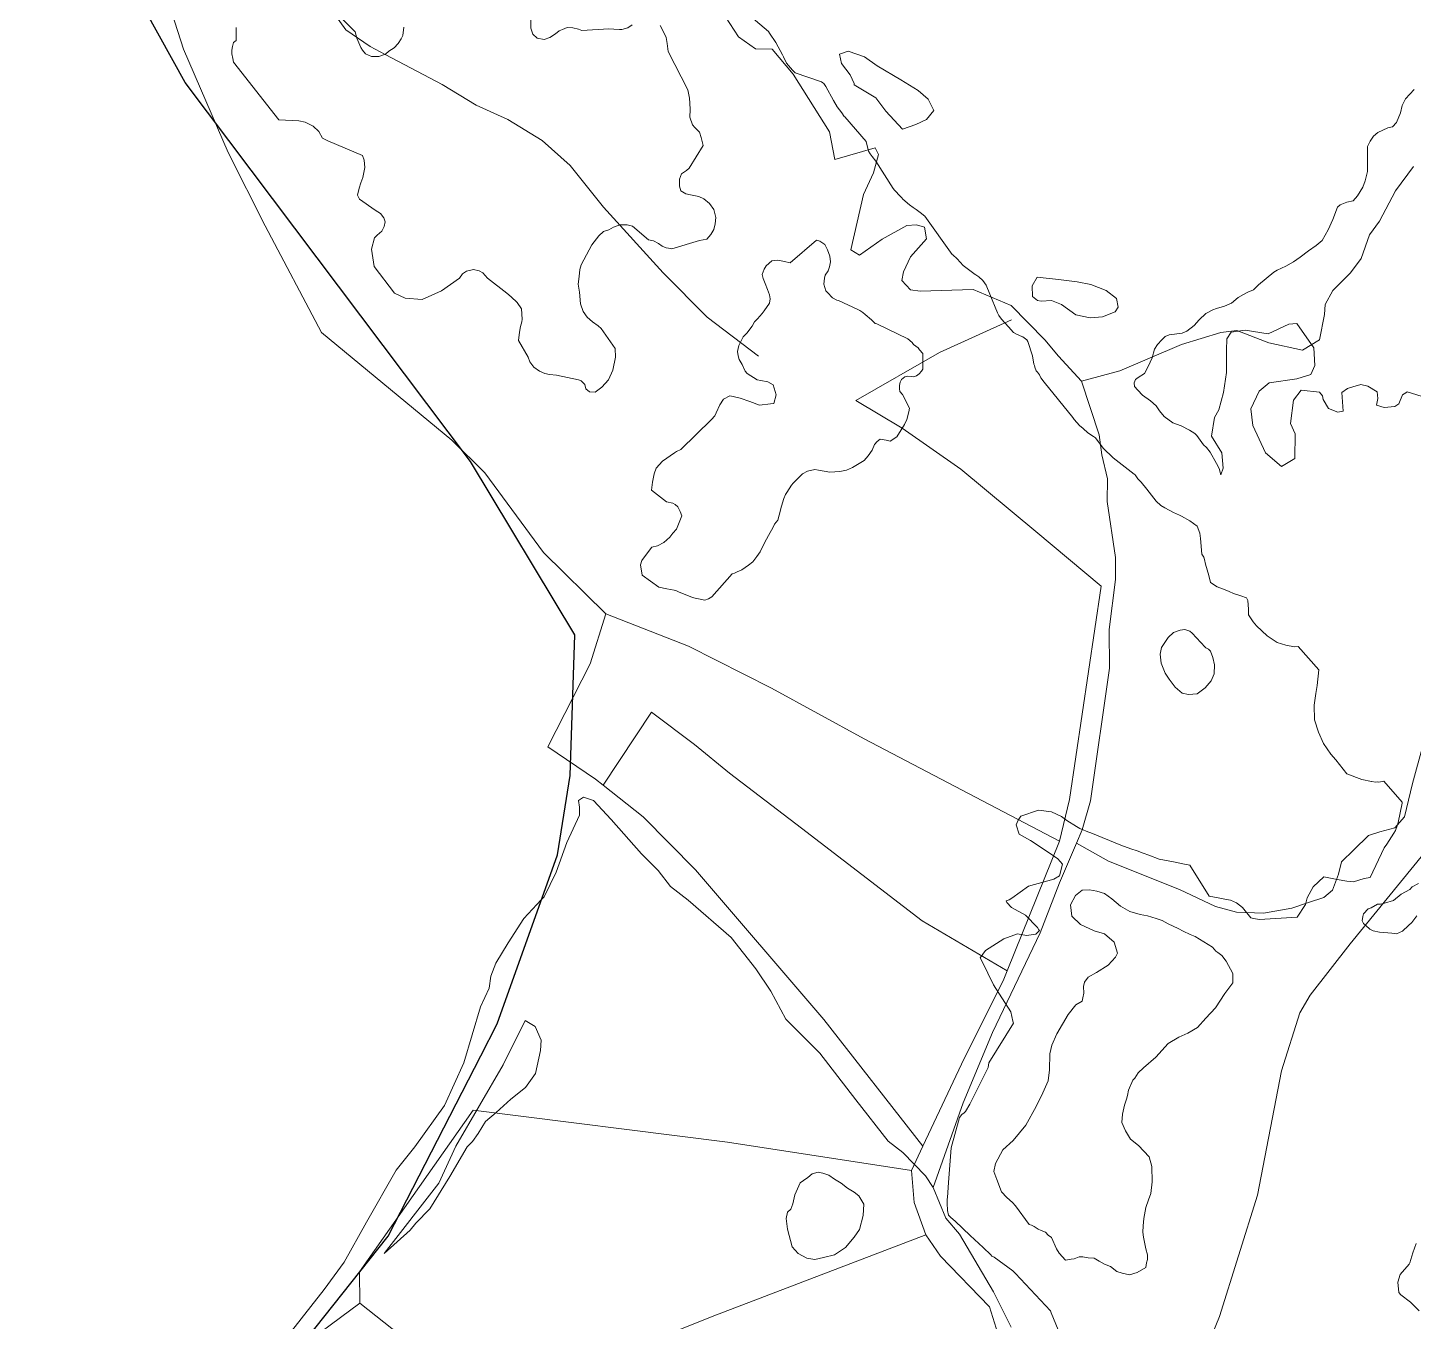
# Model space of a CAD drawing. Header units: metres. Extents: x 4652992 to 4879070, y 2074171 to 2309877.
# Drawn here: x 4653297.1 to 4653434.4, y 2306624.8 to 2306753 of the extents above; entities that cross this region are included whole.
import ezdxf

# ---------------------------------------------------------------- set-up
doc = ezdxf.new("R2010")
doc.units = ezdxf.units.M
doc.header["$MEASUREMENT"] = 0
doc.linetypes.add('DGN Style 3', pattern=[92.779933, 66.271381, -26.508552])
for name, color, linetype, lineweight in [('Level 1', 2, 'Continuous', 0), ('Level 20', 30, 'DGN Style 3', 0), ('Level 37', 3, 'Continuous', 0), ('Level 40', 1, 'Continuous', 0)]:
    doc.layers.add(name, color=color, linetype=linetype, lineweight=lineweight)
doc.layers.add('Limite', color=38, linetype='Continuous', lineweight=0, plot=False)

msp = doc.modelspace()

# ---------------------------------------------------------------- linework, layer by layer
at = {"layer": 'Level 1'}
for points in [[(4653369.524477, 2306720.480288, 1429), (4653364.458681, 2306724.338503, 1425), (4653360.095705, 2306728.730898, 1421), (4653354.1803, 2306735.232485, 1416), (4653350.872927, 2306739.367678, 1413), (4653348.111513, 2306741.845888, 1411), (4653344.695315, 2306743.914675, 1409), (4653341.580874, 2306745.342898, 1407), (4653338.205324, 2306747.382876, 1402), (4653336.37311, 2306748.346499, 1400), (4653332.535891, 2306750.353091, 1398), (4653331.059084, 2306751.155276, 1397), (4653328.653078, 2306752.787112, 1396), (4653327.615908, 2306754.230288, 1395)], [(4653410.162112, 2306612.90729, 1434), (4653415.228274, 2306625.303896, 1433), (4653418.96393, 2306637.344912, 1432), (4653421.343874, 2306649.664309, 1431), (4653423.180117, 2306655.388918, 1430.64), (4653424.191103, 2306657.152895, 1430.6), (4653428.14612, 2306662.229922, 1430), (4653440.470095, 2306677.341311, 1429)]]:
    msp.add_polyline3d(points, dxfattribs=at)
at = {"layer": 'Level 20', "linetype": 'Continuous'}
for points in [[(4653386.849572, 2306638.085919, 1438.343), (4653389.831958, 2306646.468917, 1437.6318), (4653392.728959, 2306653.450217, 1437.6318), (4653397.440455, 2306663.335123, 1437.6318), (4653399.376772, 2306668.273947, 1437.6318), (4653401.042778, 2306672.203448, 1437.6318), (4653401.604846, 2306673.529163, 1437.6318), (4653402.428784, 2306676.400612, 1437.6318), (4653404.305884, 2306689.53273, 1438.343), (4653404.27857, 2306693.392212, 1438.343), (4653404.9099, 2306698.339666, 1439.0542), (4653404.912768, 2306700.526143, 1439.0542), (4653404.084916, 2306706.048176, 1439.7654), (4653404.102957, 2306708.302901, 1439.7654), (4653403.542835, 2306710.672525, 1439.7654), (4653403.283916, 2306712.680605, 1439.7654), (4653401.534704, 2306717.974633, 1439.7654), (4653399.266293, 2306720.479774, 1439.7654), (4653397.894315, 2306722.097874, 1439.7654), (4653394.56839, 2306725.493293, 1439.0542), (4653390.822535, 2306727.075425, 1438.343), (4653385.564622, 2306726.913176, 1436.9206), (4653384.590749, 2306727.033586, 1436.9206), (4653383.736168, 2306727.961602, 1436.2094), (4653383.915105, 2306728.811834, 1436.2094), (4653384.612171, 2306730.319331, 1435.4981), (4653386.19898, 2306732.080933, 1435.4981), (4653385.991245, 2306733.257366, 1434.7869), (4653385.202644, 2306733.49318, 1434.7869), (4653384.250058, 2306733.425154, 1434.7869), (4653381.780432, 2306732.062303, 1434.0757), (4653379.537163, 2306730.465597, 1433.3645), (4653378.677315, 2306731.015521, 1433.3645), (4653379.945443, 2306736.475975, 1431.942), (4653380.93564, 2306738.633465, 1431.2308), (4653381.433207, 2306740.449031, 1431.2308), (4653381.113288, 2306741.109019, 1431.2308), (4653377.112784, 2306739.938832, 1430.5196), (4653376.590085, 2306742.702119, 1429.0972), (4653372.960104, 2306748.400191, 1426.9635), (4653370.880741, 2306750.889905, 1424.8299), (4653369.236201, 2306750.917632, 1424.8299), (4653367.552099, 2306752.107726, 1423.4074), (4653363.278136, 2306758.751323, 1420.5626)], [(4653434.441855, 2306739.255027, 1433.806355), (4653432.665788, 2306736.859303, 1433.806355), (4653431.0562, 2306733.838471, 1434.606355), (4653430.074748, 2306732.498891, 1434.606355), (4653429.247866, 2306730.158082, 1435.406354), (4653428.179792, 2306728.70804, 1435.406354), (4653426.434095, 2306726.976083, 1435.806355), (4653425.69836, 2306725.586329, 1435.806355), (4653425.617753, 2306724.576768, 1435.806355), (4653425.109754, 2306722.066666, 1436.006355), (4653423.427498, 2306721.058833, 1436.006355), (4653420.103402, 2306721.797217, 1436.806355), (4653416.931737, 2306723.000247, 1437.406354), (4653415.353459, 2306722.805686, 1437.406354), (4653411.46348, 2306721.626459, 1438.406354), (4653405.325385, 2306719.008632, 1439.006355), (4653401.534704, 2306717.974633, 1439.76544)], [(4653401.042778, 2306672.203448, 1437.631786), (4653404.233757, 2306670.415994, 1436.388837), (4653411.250841, 2306667.610896, 1434.388837), (4653414.81442, 2306665.918504, 1433.488836), (4653416.884686, 2306665.366442, 1432.988836), (4653419.565861, 2306665.266783, 1432.388837), (4653422.380922, 2306665.762581, 1431.988836), (4653424.039238, 2306666.338024, 1431.488836), (4653425.555, 2306666.827446, 1431.088837), (4653426.410275, 2306667.543956, 1430.888837), (4653426.996518, 2306669.129764, 1430.888837), (4653427.304377, 2306670.346297, 1430.688837), (4653428.519848, 2306671.531312, 1430.588837), (4653429.968531, 2306672.952066, 1430.188837), (4653431.084767, 2306673.321412, 1430.188837), (4653432.601282, 2306673.742666, 1430.188837), (4653433.533326, 2306674.801418, 1430.188837), (4653434.346739, 2306678.118663, 1430.288836), (4653436.457565, 2306685.835405, 1430.588837)], [(4653394.567751, 2306624.261045, 1436.9206), (4653392.836238, 2306627.752447, 1436.9206), (4653389.45994, 2306633.479469, 1437.6318), (4653388.113497, 2306635.042024, 1437.6318), (4653386.849572, 2306638.085919, 1438.343), (4653386.081029, 2306639.229724, 1438.343), (4653383.832468, 2306641.551777, 1439.0542), (4653382.370805, 2306642.69441, 1439.0542), (4653379.19211, 2306646.769441, 1440.4767), (4653375.604278, 2306651.39474, 1441.1879), (4653372.238739, 2306654.752438, 1441.8991), (4653370.770506, 2306657.53865, 1442.6103), (4653369.270028, 2306659.740784, 1442.6103), (4653366.825223, 2306662.876815, 1444.0327), (4653362.583039, 2306666.574639, 1444.744), (4653360.822628, 2306667.909979, 1444.744), (4653359.589165, 2306669.509413, 1444.744), (4653357.942195, 2306671.13706, 1444.744), (4653354.941712, 2306674.545266, 1444.744), (4653353.195035, 2306676.438544, 1444.0327), (4653352.21661, 2306676.770569, 1443.3215), (4653351.701915, 2306676.435427, 1443.188837), (4653351.8034, 2306675.764916, 1443.388837), (4653351.79624, 2306674.987534, 1443.588837), (4653350.563969, 2306672.276576, 1444.088837), (4653349.482374, 2306669.338073, 1444.188837), (4653348.29035, 2306666.890786, 1444.288836), (4653348.014203, 2306666.591536, 1444.344449), (4653346.304122, 2306664.738386, 1444.688837), (4653344.721854, 2306662.34649, 1444.688837), (4653343.502419, 2306660.307518, 1444.888837), (4653343.003362, 2306659.029409, 1445.088837), (4653342.869511, 2306657.852704, 1445.288836), (4653342.003999, 2306656.005923, 1445.288836), (4653340.354433, 2306650.435203, 1445.624714), (4653338.412399, 2306646.205135, 1445.561726), (4653335.503636, 2306642.105744, 1445.474978), (4653333.63426, 2306639.798626, 1445.474978), (4653330.703644, 2306634.663086, 1445.581497), (4653328.483461, 2306630.699879, 1446.133786), (4653326.521846, 2306627.973412, 1446.133786), (4653322.890487, 2306623.377876, 1446.533786)]]:
    msp.add_polyline3d(points, dxfattribs=at)
at = {"layer": 'Level 37', "extrusion": (-0.1667659833280152, 0.727472247764617, 0.6655623453418439), "elevation": 902943.529856, "flags": 128}
msp.add_lwpolyline([(-5051091.428919, -803274.5725), (-5051114.894133, -803280.112247), (-5051137.353154, -803284.876938)], dxfattribs=at)
at = {"layer": 'Level 37', "extrusion": (0.6231922473884508, 0.7611471848059139, 0.1796841280051301), "elevation": 4655861.926111, "flags": 128}
msp.add_lwpolyline([(-2139214.321976, -848952.729026), (-2139230.699301, -848954.309952), (-2139249.536258, -848956.128311), (-2139259.259768, -848957.066936), (-2139290.389136, -848961.404845)], dxfattribs=at)
at = {"layer": 'Level 37'}
for points in [[(4653385.822324, 2306642.169552, 1440.314643), (4653376.017194, 2306654.751238, 1442.610312), (4653363.298028, 2306669.557224, 1446.166402), (4653358.11157, 2306674.831968, 1446.166402), (4653354.13957, 2306677.969182, 1444.969705), (4653353.390311, 2306678.560972, 1444.743966), (4653348.6805, 2306681.756325, 1442.20323), (4653352.872528, 2306689.961867, 1441.90323), (4653354.41323, 2306694.9316, 1441.187876), (4653348.240181, 2306700.999044, 1436.20323), (4653342.418246, 2306708.898956, 1430.20323), (4653339.158939, 2306712.152425, 1427.50323), (4653326.231183, 2306722.813173, 1418.70323), (4653320.660257, 2306733.368124, 1412.50323), (4653316.992748, 2306740.656206, 1408.00323), (4653312.582457, 2306750.898595, 1400.90323), (4653309.921189, 2306759.15754, 1396.00323), (4653308.233434, 2306766.04446, 1392.058211)], [(4653399.370212, 2306672.402565, 1439.054222), (4653400.348072, 2306676.522477, 1439.054222), (4653403.500176, 2306697.664361, 1440.476658), (4653397.011851, 2306703.086686, 1441.899094), (4653389.5885, 2306709.255363, 1442.610312), (4653383.765238, 2306713.343339, 1441.899094), (4653379.188684, 2306716.067994, 1439.054222), (4653387.460768, 2306720.835389, 1440.476658), (4653394.611729, 2306724.064143, 1440.476658)], [(4653398.348369, 2306613.510522, 1438.343004), (4653396.223482, 2306615.889955, 1438.343004), (4653394.256913, 2306620.436889, 1438.343004), (4653392.414885, 2306626.276284, 1439.054222), (4653387.567056, 2306631.293905, 1439.76544), (4653386.1248, 2306633.406644, 1439.76544), (4653384.967266, 2306636.613631, 1440.476658), (4653384.696687, 2306639.772992, 1440.476658), (4653385.822324, 2306642.169552, 1440.314643), (4653389.638055, 2306650.293511, 1439.76544), (4653393.839063, 2306658.728107, 1439.054222), (4653394.171546, 2306659.550093, 1439.054222), (4653399.370212, 2306672.402565, 1439.054222), (4653380.008832, 2306682.54531, 1444.032747), (4653370.825626, 2306687.57476, 1444.743966), (4653362.591564, 2306691.733142, 1444.032747), (4653354.41323, 2306694.9316, 1441.187876)], [(4653394.171546, 2306659.550093, 1439.054222), (4653385.755576, 2306664.524529, 1441.187876), (4653373.799845, 2306673.680975, 1444.032747), (4653366.65306, 2306679.136548, 1444.743966), (4653363.187017, 2306681.98205, 1445.455184), (4653358.927174, 2306685.185806, 1444.743966), (4653354.13957, 2306677.969182, 1444.969705)], [(4653384.696687, 2306639.772992, 1440.476658), (4653366.464457, 2306642.570455, 1444.032747), (4653341.283787, 2306645.735258, 1448.300055), (4653329.992649, 2306629.723969, 1448.300055), (4653330.042364, 2306626.615575, 1449.011273), (4653323.265243, 2306621.61766, 1449.011273)]]:
    msp.add_polyline3d(points, dxfattribs=at)
at = {"layer": 'Level 40', "color": 3, "flags": 128}
for points, elevation in [([(4653397.187519, 2306725.989454), (4653397.539861, 2306725.918501), (4653398.567459, 2306725.981418), (4653399.564925, 2306725.578159), (4653400.972852, 2306724.552696), (4653402.399452, 2306724.265521), (4653403.63386, 2306724.354184), (4653404.884057, 2306724.844049), (4653405.186385, 2306725.322421), (4653405.024361, 2306726.163915), (4653403.979541, 2306726.981174), (4653402.478109, 2306727.553575), (4653401.116665, 2306727.828134), (4653399.273698, 2306728.064927), (4653397.156809, 2306728.28944), (4653396.642567, 2306727.448645), (4653396.685352, 2306726.360485), (4653397.187519, 2306725.989454)], 1441.2064), ([(4653412.992682, 2306687.008683), (4653412.159289, 2306686.94869), (4653411.51388, 2306687.07607), (4653410.814395, 2306687.663169), (4653410.231324, 2306688.451844), (4653409.833601, 2306689.054261), (4653409.438733, 2306690.030293), (4653409.330832, 2306690.949558), (4653409.465112, 2306691.596384), (4653410.119198, 2306692.589086), (4653410.668747, 2306693.078655), (4653411.316866, 2306693.324239), (4653411.776801, 2306693.382702), (4653412.263673, 2306693.211495), (4653412.520589, 2306693.011065), (4653413.802254, 2306691.63573), (4653413.859028, 2306691.54972), (4653414.13077, 2306691.421169), (4653414.315966, 2306691.234977), (4653414.555186, 2306690.589466), (4653414.707882, 2306689.886273), (4653414.672642, 2306688.995837), (4653414.380514, 2306688.305637), (4653413.786757, 2306687.600075), (4653412.992682, 2306687.008683)], 1441.406354), ([(4653375.99606, 2306631.151272), (4653375.119919, 2306630.946396), (4653374.318472, 2306631.098861), (4653373.484012, 2306631.536351), (4653372.883816, 2306632.208045), (4653372.419413, 2306633.968779), (4653372.269256, 2306635.019222), (4653372.400444, 2306635.644397), (4653372.742602, 2306635.950641), (4653372.944073, 2306636.469411), (4653373.131397, 2306637.362229), (4653373.660699, 2306638.56091), (4653373.983946, 2306638.777629), (4653374.414888, 2306639.066551), (4653374.86448, 2306639.444661), (4653375.454567, 2306639.610241), (4653375.899482, 2306639.525168), (4653376.503593, 2306639.31687), (4653377.070252, 2306638.930178), (4653377.725805, 2306638.52652), (4653378.362607, 2306638.033701), (4653379.01802, 2306637.630136), (4653379.495531, 2306637.260587), (4653379.968603, 2306636.428041), (4653379.922465, 2306635.32346), (4653379.534861, 2306633.912602), (4653379.011039, 2306633.177095), (4653378.145463, 2306632.135118), (4653377.06869, 2306631.411532), (4653375.99606, 2306631.151272)], 1445.455184)]:
    msp.add_lwpolyline(points, dxfattribs=dict(at, elevation=elevation))
at = {"layer": 'Level 40', "color": 3}
for points in [[(4653327.601738, 2306754.587917, 1401.350518), (4653329.588336, 2306752.603097, 1403.950517), (4653329.750393, 2306751.988463, 1403.950517), (4653329.942422, 2306751.513169, 1403.950517), (4653330.134454, 2306751.037869, 1403.950517), (4653330.300951, 2306750.785916, 1403.950517), (4653330.593422, 2306750.435686, 1403.950517), (4653331.197723, 2306750.167651, 1403.950517), (4653331.932297, 2306750.164065, 1403.950517), (4653332.570747, 2306750.398074, 1403.950517), (4653332.927334, 2306750.689222, 1403.950517), (4653333.4397, 2306751.021399, 1403.950517), (4653333.826097, 2306751.451768, 1403.950517), (4653334.142023, 2306751.896378, 1403.950517), (4653334.287191, 2306752.230269, 1403.950517), (4653334.396173, 2306753.080158, 1403.950517)], [(4653346.989202, 2306753.757799, 1416.750517), (4653346.966516, 2306752.977971, 1416.750517), (4653347.194768, 2306752.361005, 1416.750517), (4653347.619521, 2306751.989364, 1416.750517), (4653348.309727, 2306751.849035, 1416.750517), (4653348.851214, 2306752.024175, 1416.750517), (4653349.436407, 2306752.404282, 1416.750517), (4653349.785348, 2306752.689779, 1416.750517), (4653350.105068, 2306752.838604, 1416.750517), (4653350.577298, 2306753.027659, 1416.750517), (4653351.143651, 2306752.98369, 1416.750517), (4653351.695352, 2306752.87142, 1416.750517), (4653352.025557, 2306752.732953, 1416.750517), (4653354.721528, 2306752.897195, 1420.350518), (4653355.216045, 2306752.867434, 1420.350518), (4653355.77907, 2306752.823719, 1420.350518), (4653355.999234, 2306752.84979, 1420.350518), (4653356.605577, 2306753.009882, 1420.350518), (4653357.020668, 2306753.279747, 1420.350518)], [(4653399.863975, 2306622.463277, 1442.0642), (4653398.535743, 2306625.680272, 1442.0642), (4653398.482489, 2306625.881642, 1442.0642), (4653395.014271, 2306629.557135, 1442.6103), (4653394.742758, 2306629.844875, 1442.0642), (4653392.875018, 2306631.19525, 1442.0642), (4653392.666017, 2306631.292734, 1442.0642), (4653392.573408, 2306631.407858, 1442.0642), (4653391.793369, 2306632.128623, 1442.0642), (4653390.506318, 2306633.347544, 1442.0642), (4653389.010888, 2306634.763813, 1442.0642), (4653388.587012, 2306635.125237, 1442.0642), (4653388.374203, 2306635.363647, 1442.0642), (4653388.266356, 2306635.802408, 1442.0642), (4653388.237964, 2306636.537268, 1442.0642), (4653388.223075, 2306636.922608, 1442.0642), (4653388.261413, 2306637.106515, 1442.0642), (4653388.377385, 2306638.582198, 1442.0642), (4653388.617113, 2306642.008924, 1442.0642), (4653389.452708, 2306645.031295, 1442.0642), (4653389.691744, 2306645.33717, 1442.0642), (4653389.912996, 2306645.485639, 1442.0642), (4653390.063299, 2306645.623481, 1442.0642), (4653390.470264, 2306646.333379, 1442.0642), (4653392.279213, 2306649.993864, 1442.0642), (4653392.374769, 2306650.452501, 1442.0642), (4653394.791302, 2306654.372934, 1443.0642), (4653394.734698, 2306654.58449, 1443.0642), (4653394.532913, 2306655.498274, 1443.0642), (4653392.831463, 2306658.173896, 1443.0642), (4653391.700288, 2306660.486982, 1443.0642), (4653391.489952, 2306660.843801, 1443.0642), (4653392.043314, 2306661.582507, 1443.0642), (4653393.836395, 2306662.731338, 1443.0642), (4653395.213199, 2306663.229684, 1443.0642), (4653396.091435, 2306663.062068, 1443.0642), (4653397.0195, 2306663.20055, 1443.0642), (4653397.369988, 2306663.571084, 1443.0642), (4653397.329221, 2306663.628709, 1443.0642), (4653397.180315, 2306663.839191, 1443.0642), (4653395.977445, 2306665.07767, 1443.0642), (4653394.614611, 2306665.818157, 1443.0642), (4653394.134078, 2306666.327295, 1443.0642), (4653394.090889, 2306666.490495, 1443.0642), (4653394.382814, 2306666.60689, 1443.0642), (4653394.63164, 2306666.758545, 1443.0642), (4653396.293971, 2306667.9623, 1443.0642), (4653398.790647, 2306668.652511, 1440.8642), (4653399.356376, 2306668.984758, 1440.8642), (4653399.657209, 2306670.137137, 1440.8642), (4653399.210348, 2306670.650002, 1440.8642), (4653398.439383, 2306671.186732, 1440.8642), (4653396.488284, 2306672.4775, 1440.8642), (4653395.365866, 2306673.098243, 1440.8642), (4653395.084488, 2306674.027756, 1440.8642), (4653395.271098, 2306674.477443, 1440.8642), (4653395.545716, 2306674.87289, 1440.8642), (4653397.298248, 2306675.475516, 1440.8642), (4653398.586131, 2306675.32523, 1440.8642), (4653399.550716, 2306674.838344, 1440.8642), (4653400.089222, 2306674.441575, 1440.8642), (4653401.042596, 2306673.860887, 1440.8642), (4653401.38218, 2306673.677145, 1440.8642), (4653402.334498, 2306673.259049, 1440.8642), (4653402.471115, 2306673.232322, 1440.8642), (4653405.425708, 2306672.024195, 1438.2642), (4653406.436642, 2306671.656795, 1438.2642), (4653407.057139, 2306671.440054, 1438.2642), (4653407.643021, 2306671.210205, 1438.2642), (4653408.20779, 2306671.024075, 1438.2642), (4653409.229066, 2306670.633438, 1438.2642), (4653410.820424, 2306670.322267, 1438.2642), (4653411.589937, 2306670.171799, 1438.2642), (4653411.73409, 2306670.143611, 1438.2642), (4653412.2822, 2306670.036435, 1438.2642), (4653414.19017, 2306666.959979, 1435.0642), (4653415.256232, 2306666.751782, 1435.0642), (4653415.896346, 2306666.62677, 1435.0642), (4653416.299435, 2306666.548048, 1435.0642), (4653416.885353, 2306666.305793, 1435.0642), (4653417.487785, 2306665.836813, 1435.0642), (4653418.324929, 2306664.810896, 1435.0642), (4653418.599877, 2306664.757241, 1435.0642), (4653419.166687, 2306664.647965, 1435.0642), (4653422.91172, 2306664.873602, 1435.0642), (4653423.739584, 2306666.118457, 1435.0642), (4653423.917675, 2306666.800169, 1435.0642), (4653424.50682, 2306667.869809, 1435.0642), (4653425.540889, 2306668.859144, 1435.0642), (4653426.53316, 2306668.665252, 1435.0642), (4653426.875653, 2306668.599734, 1435.0642), (4653427.8413, 2306668.457013, 1435.0642), (4653428.486068, 2306668.378285, 1435.0642), (4653429.551362, 2306668.696726, 1435.0642), (4653430.147939, 2306668.81808, 1435.0642), (4653431.529706, 2306671.748077, 1437.4642), (4653431.798122, 2306672.093009, 1437.4642), (4653432.497499, 2306673.193962, 1437.4642), (4653432.64512, 2306673.451981, 1437.4642), (4653432.857327, 2306674.024718, 1437.4642), (4653432.904933, 2306674.256677, 1437.4642), (4653433.102073, 2306675.217232, 1437.4642), (4653433.299351, 2306676.178458, 1437.4642), (4653433.31813, 2306676.269955, 1437.4642), (4653431.499913, 2306678.34007, 1441.0642), (4653431.002508, 2306678.264818, 1441.0642), (4653430.881895, 2306678.269597, 1441.0642), (4653430.68727, 2306678.238686, 1441.0642), (4653430.301033, 2306678.314699, 1441.0642), (4653430.291094, 2306678.316655, 1441.0642), (4653429.304755, 2306678.51077, 1441.0642), (4653427.820834, 2306679.087069, 1441.0642), (4653426.756452, 2306680.451201, 1441.0642), (4653426.252561, 2306681.04126, 1441.0642), (4653425.517656, 2306682.098955, 1441.0642), (4653425.040651, 2306683.191496, 1441.0642), (4653424.616222, 2306684.420668, 1441.0642), (4653424.599042, 2306685.879942, 1441.0642), (4653424.743953, 2306687.040279, 1441.0642), (4653424.907866, 2306687.835265, 1441.0642), (4653425.041684, 2306689.399066, 1441.0642), (4653423.006628, 2306691.679996, 1442.6642), (4653422.639783, 2306691.658227, 1442.6642), (4653421.790581, 2306691.827349, 1442.6642), (4653420.921917, 2306692.080219, 1442.6642), (4653419.933974, 2306692.761139, 1442.6642), (4653418.880138, 2306693.74589, 1442.6642), (4653418.550389, 2306694.135818, 1442.6642), (4653418.099556, 2306694.825484, 1442.6642), (4653418.102922, 2306695.297206, 1442.6642), (4653418.100958, 2306695.383279, 1442.6642), (4653418.019136, 2306696.258536, 1442.6642), (4653417.902461, 2306696.507718, 1442.6642), (4653417.331087, 2306696.70273, 1442.6642), (4653416.596191, 2306696.953135, 1442.6642), (4653416.185723, 2306697.134878, 1442.6642), (4653415.595871, 2306697.365828, 1442.6642), (4653415.000307, 2306697.613746, 1442.6642), (4653414.332081, 2306698.029932, 1442.6642), (4653414.151726, 2306698.715949, 1442.6642), (4653413.839741, 2306699.86586, 1442.6642), (4653413.742325, 2306700.332051, 1442.6642), (4653413.663876, 2306700.547038, 1442.6642), (4653413.450274, 2306700.850682, 1442.6642), (4653413.327021, 2306702.401098, 1442.6642), (4653413.254796, 2306702.913122, 1443.0353), (4653413.002269, 2306703.610595, 1443.4064), (4653412.274258, 2306704.14737, 1443.4064), (4653411.453372, 2306704.610061, 1444.6064), (4653411.248317, 2306704.715478, 1444.6064), (4653410.646275, 2306704.972451, 1444.6064), (4653409.788881, 2306705.443066, 1444.6064), (4653409.414166, 2306705.662081, 1444.6064), (4653408.940275, 2306706.091692, 1444.6064), (4653408.724695, 2306706.38062, 1444.6064), (4653408.026452, 2306707.269563, 1444.6064), (4653407.446259, 2306707.991477, 1444.6064), (4653407.125994, 2306708.313645, 1444.6064), (4653406.85002, 2306708.691543, 1444.6064), (4653406.769541, 2306708.772171, 1444.6064), (4653404.671356, 2306710.375004, 1444.4064), (4653403.703159, 2306711.355254, 1444.4064), (4653402.925443, 2306712.372153, 1444.4064), (4653402.722222, 2306712.505103, 1444.4064), (4653402.183728, 2306712.881299, 1444.4064), (4653401.700839, 2306713.293819, 1444.4064), (4653401.336684, 2306713.589564, 1444.4064), (4653400.811251, 2306714.177628, 1444.4064), (4653400.668569, 2306714.398341, 1444.4064), (4653397.828799, 2306717.888503, 1442.8064), (4653397.5155, 2306718.316936, 1442.8064), (4653397.380314, 2306718.621318, 1442.8064), (4653397.18743, 2306718.88156, 1442.8064), (4653397.061938, 2306719.016152, 1442.8064), (4653396.909155, 2306719.36876, 1442.8064), (4653396.878605, 2306719.53824, 1442.8064), (4653396.826342, 2306719.667425, 1442.8064), (4653396.677763, 2306720.505352, 1442.8064), (4653396.212757, 2306721.931056, 1442.8064), (4653396.115037, 2306722.072808, 1442.8064), (4653395.725578, 2306722.393451, 1442.8064), (4653395.619704, 2306722.414724, 1442.8064), (4653395.118679, 2306722.644107, 1442.8064), (4653394.813399, 2306722.81915, 1442.8064), (4653394.32401, 2306723.355718, 1442.8064), (4653393.600451, 2306724.141541, 1442.8064), (4653393.340344, 2306724.488959, 1442.8064), (4653393.233594, 2306724.75284, 1442.8064), (4653392.459825, 2306726.615737, 1441.2064), (4653392.090723, 2306727.504372, 1440.8064), (4653391.768721, 2306727.954975, 1440.8064), (4653391.36698, 2306728.326491, 1440.8064), (4653391.084015, 2306728.517357, 1440.8064), (4653391.014346, 2306728.550487, 1440.8064), (4653389.821431, 2306729.454736, 1440.8064), (4653389.222645, 2306730.107866, 1440.8064), (4653388.790008, 2306730.519202, 1440.8064), (4653388.741802, 2306730.528925, 1440.8064), (4653386.019135, 2306734.337486, 1437.4064), (4653385.56257, 2306734.711147, 1437.4064), (4653385.144686, 2306734.990413, 1437.4064), (4653384.863788, 2306735.210001, 1437.4064), (4653384.50443, 2306735.445459, 1437.4064), (4653383.831262, 2306736.022505, 1437.4064), (4653383.728225, 2306736.150085, 1437.4064), (4653383.61605, 2306736.276342, 1437.4064), (4653383.014958, 2306736.91808, 1437.4064), (4653382.884511, 2306737.075569, 1437.4064), (4653381.154535, 2306739.789324, 1434.4064), (4653380.78994, 2306740.243715, 1434.4064), (4653380.618611, 2306740.503267, 1434.4064), (4653380.431748, 2306740.786351, 1434.4064), (4653380.212542, 2306741.739029, 1434.4064), (4653378.109723, 2306744.193557, 1430.8064), (4653378.030482, 2306744.209646, 1430.8064), (4653377.780045, 2306744.589046, 1430.8064), (4653377.325134, 2306745.174255, 1430.8064), (4653376.984934, 2306745.814214, 1430.8064), (4653376.206291, 2306747.181137, 1430.8064), (4653375.997564, 2306747.497349, 1430.8064), (4653375.909694, 2306747.56127, 1430.2064), (4653375.789037, 2306747.649042, 1430.8064), (4653373.183924, 2306748.551592, 1429.0064), (4653372.918965, 2306748.80484, 1429.0064), (4653372.322911, 2306749.49924, 1429.0064), (4653372.022246, 2306750.115212, 1429.0064), (4653371.914211, 2306750.326915, 1429.0064), (4653371.256859, 2306751.531268, 1429.0064), (4653370.628841, 2306752.48264, 1429.0064), (4653370.525497, 2306752.628364, 1429.0064), (4653367.746487, 2306754.966869, 1426.0064)], [(4653359.796167, 2306753.220487, 1421.750517), (4653360.105425, 2306752.662506, 1421.750517), (4653360.400261, 2306752.036747, 1421.750517), (4653360.490003, 2306751.452724, 1421.750517), (4653360.604858, 2306750.651384, 1421.750517), (4653362.528566, 2306746.846409, 1425.750517), (4653362.710833, 2306746.035461, 1425.750517), (4653362.746478, 2306745.535682, 1425.750517), (4653362.753459, 2306744.900952, 1425.750517), (4653362.731772, 2306744.131232, 1425.750517), (4653362.996395, 2306743.373798, 1425.750517), (4653363.225363, 2306743.116253, 1425.750517), (4653363.69761, 2306742.668661, 1425.750517), (4653363.869253, 2306742.141215, 1425.750517), (4653364.051577, 2306741.330043, 1425.750517), (4653362.656863, 2306739.084032, 1426.750517), (4653362.395803, 2306738.855501, 1426.750517), (4653361.902263, 2306738.533261, 1426.750517), (4653361.719707, 2306738.007434, 1426.750517), (4653361.716008, 2306737.65646, 1426.750517), (4653361.712309, 2306737.305472, 1426.750517), (4653361.830173, 2306736.859571, 1426.750517), (4653362.330725, 2306736.547455, 1426.750517), (4653362.806269, 2306736.451445, 1426.750517), (4653363.281763, 2306736.355445, 1426.750517), (4653363.621371, 2306736.286879, 1426.750517), (4653364.13607, 2306736.042291, 1426.750517), (4653364.675701, 2306735.58168, 1426.750517), (4653365.118783, 2306734.999908, 1426.750517), (4653365.300937, 2306734.189432, 1426.750517), (4653365.240096, 2306733.568602, 1426.750517), (4653365.125647, 2306733.028875, 1426.750517), (4653364.807444, 2306732.530156, 1426.750517), (4653364.421273, 2306732.045051, 1426.750517), (4653363.684709, 2306731.911936, 1426.750517), (4653360.951392, 2306731.089546, 1424.750517), (4653360.610548, 2306731.158155, 1424.750517), (4653360.40603, 2306731.199323, 1424.750517), (4653360.01135, 2306731.349377, 1424.750517), (4653359.645413, 2306731.634868, 1424.750517), (4653359.128687, 2306731.880121, 1424.750517), (4653358.651322, 2306731.976233, 1424.750517), (4653357.067181, 2306733.358432, 1423.150518), (4653356.520229, 2306733.468626, 1423.150518), (4653355.807561, 2306733.470641, 1423.150518), (4653355.188214, 2306733.241466, 1423.150518), (4653354.705566, 2306732.9847, 1423.150518), (4653354.168892, 2306732.809564, 1423.150518), (4653353.725598, 2306732.403155, 1423.150518), (4653353.029647, 2306731.48093, 1423.150518), (4653351.953623, 2306729.530015, 1425.750517), (4653351.852625, 2306729.056075, 1425.750517), (4653351.776558, 2306728.365251, 1425.750517), (4653351.686052, 2306727.606633, 1425.750517), (4653351.800243, 2306726.806862, 1425.750517), (4653351.910523, 2306725.654654, 1425.750517), (4653352.175637, 2306724.89514, 1425.750517), (4653352.552277, 2306724.325186, 1425.750517), (4653353.094213, 2306723.863412, 1425.750517), (4653353.650528, 2306723.469421, 1425.750517), (4653353.948357, 2306723.197859, 1425.750517), (4653355.341112, 2306721.21074, 1428.350518), (4653355.372674, 2306720.359702, 1428.350518), (4653355.099785, 2306719.076578, 1428.350518), (4653354.680353, 2306718.104117, 1428.350518), (4653354.031959, 2306717.388433, 1428.350518), (4653353.358535, 2306716.888877, 1428.350518), (4653352.800032, 2306716.929876, 1428.350518), (4653352.435055, 2306717.21406, 1428.350518), (4653352.3173, 2306717.660262, 1428.350518), (4653351.966694, 2306718.012047, 1428.350518), (4653351.708964, 2306718.133951, 1428.350518), (4653349.533902, 2306718.584045, 1426.550518), (4653348.837111, 2306718.652528, 1426.550518), (4653348.359406, 2306718.747909, 1426.550518), (4653347.842302, 2306718.992462, 1426.550518), (4653347.285801, 2306719.386206, 1426.550518), (4653346.894704, 2306719.888244, 1426.550518), (4653346.708398, 2306720.34938, 1426.550518), (4653345.751022, 2306722.014182, 1423.750517), (4653345.856703, 2306722.843984, 1423.750517), (4653345.972833, 2306723.387985, 1423.750517), (4653346.074437, 2306723.863944, 1423.750517), (4653346.132493, 2306724.135903, 1423.750517), (4653346.061616, 2306725.142565, 1423.750517), (4653345.629598, 2306725.796213, 1423.750517), (4653345.031482, 2306726.341401, 1423.750517), (4653344.609868, 2306726.709464, 1423.750517), (4653342.699093, 2306728.188395, 1421.150518), (4653342.236235, 2306728.708118, 1421.150518), (4653341.852601, 2306728.92739, 1421.150518), (4653341.302132, 2306729.037859, 1421.150518), (4653340.624379, 2306728.889253, 1421.150518), (4653340.207233, 2306728.61715, 1421.150518), (4653339.898496, 2306728.180921, 1421.150518), (4653338.126613, 2306726.922035, 1419.950517), (4653336.221603, 2306726.091168, 1419.950517), (4653334.520946, 2306726.217706, 1419.950517), (4653333.474878, 2306726.712608, 1419.950517), (4653331.47497, 2306729.357114, 1417.350518), (4653331.190169, 2306731.060992, 1417.350518), (4653331.499947, 2306732.206331, 1414.950517), (4653331.767635, 2306732.439787, 1414.950517), (4653332.218654, 2306732.851775, 1414.950517), (4653332.347264, 2306733.113111, 1414.950517), (4653332.461093, 2306733.305611, 1414.950517), (4653332.564507, 2306733.787345, 1414.950517), (4653332.429868, 2306734.173346, 1414.950517), (4653332.086721, 2306734.601282, 1414.950517), (4653331.574986, 2306734.919573, 1414.950517), (4653330.01791, 2306736.008211, 1412.350518), (4653329.813019, 2306736.409659, 1412.350518), (4653329.961411, 2306737.100149, 1412.350518), (4653330.149874, 2306737.638429, 1412.350518), (4653330.338317, 2306738.176652, 1412.350518), (4653330.545983, 2306739.143011, 1412.350518), (4653330.485056, 2306739.875373, 1412.350518), (4653330.295056, 2306740.345721, 1412.350518), (4653326.871002, 2306741.817811, 1409.550518), (4653326.340361, 2306742.069507, 1409.550518), (4653325.969238, 2306742.722781, 1409.550518), (4653325.428133, 2306743.265808, 1409.550518), (4653324.631982, 2306743.643496, 1409.550518), (4653324.001202, 2306743.770906, 1409.550518), (4653322.027933, 2306743.897766, 1407.950517), (4653317.535966, 2306749.588791, 1402.950517), (4653317.469901, 2306749.966907, 1402.950517), (4653317.348161, 2306750.429236, 1402.950517), (4653317.352877, 2306750.792989, 1402.950517), (4653317.428364, 2306751.142382, 1402.950517), (4653317.518943, 2306751.561627, 1402.950517), (4653317.776527, 2306751.728197, 1402.950517), (4653317.803198, 2306753.024284, 1399.550518)], [(4653382.162023, 2306744.746895, 1431.6064), (4653383.822504, 2306742.966414, 1432.6064), (4653385.113755, 2306743.418063, 1432.6064), (4653386.175223, 2306743.916135, 1432.6064), (4653386.918257, 2306744.795813, 1432.6064), (4653386.362052, 2306745.939466, 1432.6064), (4653385.343639, 2306746.780828, 1432.6064), (4653383.652979, 2306747.838397, 1432.6064), (4653381.30642, 2306749.231108, 1430.6064), (4653380.054227, 2306750.122299, 1430.6064), (4653378.414257, 2306750.695011, 1430.6064), (4653377.549967, 2306750.393889, 1430.6064), (4653377.75654, 2306749.476829, 1430.6064), (4653378.637904, 2306748.342834, 1430.6064), (4653379.014134, 2306747.470769, 1430.6064), (4653379.030177, 2306747.366829, 1430.7506), (4653381.161092, 2306746.062431, 1431.6064), (4653382.162023, 2306744.746895, 1431.6064)], [(4653434.500897, 2306746.889902, 1437.0064), (4653433.632107, 2306745.973453, 1437.0064), (4653433.299293, 2306745.302105, 1437.0064), (4653433.14207, 2306744.563185, 1437.0064), (4653432.768644, 2306743.615677, 1437.0064), (4653432.345933, 2306743.193616, 1437.0064), (4653431.888175, 2306743.073092, 1437.0064), (4653430.894119, 2306742.623682, 1437.0064), (4653430.477104, 2306742.279941, 1437.0064), (4653430.13793, 2306741.779019, 1437.0064), (4653429.870224, 2306741.244199, 1437.0064), (4653429.867658, 2306738.751569, 1438.2064), (4653429.651544, 2306737.841177, 1438.2064), (4653429.409643, 2306737.210085, 1438.2064), (4653428.894272, 2306736.341573, 1438.2064), (4653428.454164, 2306735.866909, 1438.2064), (4653427.834702, 2306735.71689, 1438.2064), (4653427.163959, 2306735.462919, 1438.2064), (4653426.910156, 2306735.22654, 1438.2064), (4653426.45708, 2306734.020298, 1438.2064), (4653425.965978, 2306732.997955, 1438.2064), (4653425.381837, 2306731.909242, 1438.2064), (4653424.809482, 2306731.441705, 1438.2064), (4653424.046177, 2306730.898089, 1438.2064), (4653423.208231, 2306730.280951, 1438.2064), (4653422.552292, 2306729.824917, 1438.2064), (4653421.776529, 2306729.385319, 1438.2064), (4653420.941215, 2306728.969562, 1438.2064), (4653420.587972, 2306728.795656, 1438.2064), (4653419.063745, 2306727.522281, 1440.6064), (4653418.576744, 2306727.038772, 1440.6064), (4653418.019648, 2306726.811721, 1440.6064), (4653417.603271, 2306726.562035, 1440.6064), (4653417.071697, 2306726.292428, 1440.6064), (4653416.418991, 2306725.704961, 1440.6064), (4653415.724263, 2306725.4253, 1440.6064), (4653414.918724, 2306725.172884, 1440.6064), (4653414.54879, 2306725.054267, 1440.6064), (4653413.85504, 2306724.678474, 1440.6064), (4653413.203088, 2306724.053579, 1440.6064), (4653412.718402, 2306723.502623, 1440.6064), (4653411.969047, 2306722.942384, 1440.6064), (4653411.521738, 2306722.750508, 1440.6064), (4653410.242835, 2306722.591751, 1442.6064), (4653409.842219, 2306722.417815, 1442.6064), (4653409.490211, 2306722.077287, 1442.6064), (4653409.05681, 2306721.633017, 1442.6064), (4653408.765698, 2306721.172232, 1442.6064), (4653408.546107, 2306720.31006, 1442.6064), (4653408.155759, 2306719.427074, 1442.6064), (4653407.789292, 2306718.761341, 1442.6064), (4653407.156651, 2306718.360467, 1442.6064), (4653406.889197, 2306718.166185, 1442.6064), (4653406.749938, 2306717.806995, 1442.6064), (4653406.809524, 2306717.471675, 1442.6064), (4653407.117598, 2306717.086501, 1442.6064), (4653407.599082, 2306716.601885, 1442.6064), (4653408.389209, 2306716.033839, 1442.6064), (4653408.941415, 2306715.537442, 1442.6064), (4653409.278835, 2306715.036345, 1442.6064), (4653409.739128, 2306714.489304, 1442.6064), (4653410.583679, 2306713.86365, 1442.6064), (4653411.427615, 2306713.560508, 1442.6064), (4653412.249532, 2306713.143659, 1442.6064), (4653412.78701, 2306712.803682, 1442.6064), (4653412.979487, 2306712.612369, 1442.6064), (4653413.645423, 2306711.690709, 1442.6064), (4653413.931133, 2306711.405216, 1442.6064), (4653414.291378, 2306710.946446, 1442.6064), (4653414.92096, 2306709.832822, 1442.6064), (4653415.187334, 2306709.321227, 1442.6064), (4653415.336696, 2306708.698098, 1442.4088), (4653415.59273, 2306709.357289, 1441.2642), (4653415.440918, 2306710.90189, 1441.2642), (4653414.413501, 2306712.543751, 1439.4642), (4653414.704623, 2306714.377648, 1439.4642), (4653415.149035, 2306715.142596, 1439.4642), (4653415.596418, 2306716.850327, 1439.4642), (4653415.917458, 2306718.853468, 1439.4642), (4653415.900053, 2306721.051546, 1438.6642), (4653415.94467, 2306722.179281, 1438.6642), (4653416.368386, 2306722.851633, 1438.6642), (4653417.764092, 2306723.055408, 1438.6642), (4653420.025589, 2306722.682767, 1438.6642), (4653422.074039, 2306723.645751, 1438.6642), (4653422.887916, 2306723.714456, 1438.6642), (4653424.561934, 2306721.295414, 1438.6642), (4653424.668371, 2306719.525656, 1438.6642), (4653424.279977, 2306718.636445, 1438.6642), (4653422.88679, 2306718.225301, 1438.6642), (4653420.132492, 2306717.821891, 1438.6642), (4653419.130238, 2306716.991512, 1438.6642), (4653418.318747, 2306715.237098, 1438.6642), (4653418.523669, 2306713.607027, 1438.6642), (4653419.760898, 2306710.89448, 1438.6642), (4653421.37298, 2306709.530219, 1438.6642), (4653422.669005, 2306710.312193, 1438.6642), (4653422.703998, 2306712.768861, 1438.6642), (4653422.256298, 2306713.806041, 1438.6642), (4653422.542794, 2306716.105435, 1438.6642), (4653423.315536, 2306717.097617, 1438.6642), (4653425.111381, 2306716.896004, 1437.8642), (4653425.418407, 2306716.549981, 1437.8642), (4653425.497347, 2306716.162594, 1437.8642), (4653426.02056, 2306715.263512, 1437.8642), (4653426.928164, 2306714.923816, 1437.8642), (4653427.477375, 2306714.999094, 1437.8642), (4653427.335495, 2306716.87968, 1436.2642), (4653427.909507, 2306717.273906, 1436.2642), (4653428.430386, 2306717.435225, 1436.2642), (4653429.206628, 2306717.64254, 1436.2642), (4653429.926908, 2306717.497611, 1436.2642), (4653430.852451, 2306716.930803, 1436.2642), (4653430.902954, 2306716.259181, 1436.2642), (4653430.771044, 2306715.619317, 1436.2642), (4653431.520288, 2306715.383678, 1436.2642), (4653432.600459, 2306715.484313, 1436.2642), (4653432.975037, 2306715.74348, 1436.2642), (4653433.348158, 2306716.622625, 1436.2642), (4653433.673439, 2306716.838634, 1436.2642), (4653433.803064, 2306716.936272, 1436.2642), (4653436.267047, 2306716.161653, 1434.6642)], [(4653376.660344, 2306729.798637, 1436.806355), (4653376.557964, 2306729.313677, 1436.806355), (4653376.430561, 2306728.927057, 1436.806355), (4653376.152219, 2306728.494308, 1436.806355), (4653376.077595, 2306728.201717, 1436.806355), (4653375.997813, 2306727.61144, 1436.806355), (4653376.223722, 2306726.952929, 1436.806355), (4653376.389347, 2306726.782432, 1436.806355), (4653376.872355, 2306726.242472, 1436.806355), (4653377.30793, 2306725.99998, 1436.806355), (4653377.465221, 2306725.968368, 1436.806355), (4653379.367973, 2306725.097285, 1439.006355), (4653379.581197, 2306724.97333, 1439.006355), (4653379.869495, 2306724.79288, 1439.006355), (4653380.092347, 2306724.580428, 1439.006355), (4653380.721246, 2306724.05214, 1439.006355), (4653381.087788, 2306723.693952, 1439.006355), (4653381.271224, 2306723.657121, 1439.006355), (4653384.325956, 2306722.192994, 1441.206354), (4653384.759541, 2306721.819333, 1441.206354), (4653384.909438, 2306721.620322, 1441.206354), (4653385.370085, 2306721.276843, 1441.206354), (4653385.504196, 2306721.10207, 1441.206354), (4653385.818918, 2306720.728042, 1441.206354), (4653385.834106, 2306719.186949, 1442.806355), (4653385.683788, 2306718.968296, 1442.806355), (4653385.453438, 2306718.712847, 1442.806355), (4653385.188304, 2306718.513933, 1442.806355), (4653384.867365, 2306718.430658, 1442.806355), (4653384.679324, 2306718.440726, 1442.806355), (4653384.307633, 2306718.472133, 1442.806355), (4653384.022905, 2306718.410195, 1442.806355), (4653383.695514, 2306718.140902, 1442.806355), (4653383.591326, 2306717.903702, 1442.806355), (4653383.51601, 2306717.545651, 1442.806355), (4653383.517179, 2306717.228909, 1442.806355), (4653383.556334, 2306716.964628, 1442.806355), (4653383.793606, 2306716.674144, 1442.806355), (4653384.509148, 2306715.317847, 1444.006355), (4653384.432909, 2306714.955209, 1444.006355), (4653384.240333, 2306714.204046, 1444.006355), (4653384.007804, 2306713.704985, 1444.006355), (4653383.260125, 2306712.4754, 1444.006355), (4653382.573668, 2306712.049256, 1444.006355), (4653382.174255, 2306712.128926, 1444.006355), (4653381.603789, 2306712.242716, 1444.006355), (4653381.303758, 2306712.021204, 1444.006355), (4653381.042138, 2306711.719549, 1444.006355), (4653380.816672, 2306711.155767, 1444.006355), (4653380.407305, 2306710.574973, 1444.006355), (4653380.01169, 2306710.135451, 1444.006355), (4653378.839313, 2306709.431596, 1444.006355), (4653378.262989, 2306709.15848, 1444.006355), (4653377.585133, 2306709.022742, 1444.006355), (4653376.596643, 2306708.962231, 1444.006355), (4653376.038082, 2306709.059313, 1444.006355), (4653375.469651, 2306709.172425, 1444.006355), (4653375.107851, 2306709.244419, 1444.006355), (4653374.381746, 2306709.063793, 1444.006355), (4653373.898625, 2306708.814956, 1444.006355), (4653372.982411, 2306707.878015, 1444.006355), (4653372.818078, 2306707.697525, 1444.006355), (4653372.346893, 2306706.956027, 1444.006355), (4653372.223577, 2306706.761374, 1444.006355), (4653372.058529, 2306706.362118, 1444.006355), (4653371.816681, 2306705.601458, 1444.006355), (4653371.603496, 2306704.705052, 1444.006355), (4653371.442596, 2306704.215486, 1444.006355), (4653371.129271, 2306703.819729, 1444.006355), (4653370.999406, 2306703.523012, 1444.006355), (4653370.539908, 2306702.690499, 1444.006355), (4653370.150407, 2306701.983679, 1444.006355), (4653369.706802, 2306701.062442, 1444.006355), (4653369.366086, 2306700.610545, 1444.006355), (4653368.967581, 2306700.087277, 1444.006355), (4653368.545843, 2306699.756736, 1444.006355), (4653367.890516, 2306699.279131, 1444.006355), (4653367.425835, 2306699.084816, 1444.006355), (4653367.145487, 2306698.977778, 1444.006355), (4653366.922262, 2306698.886743, 1444.006355), (4653364.910228, 2306696.629377, 1443.806355), (4653364.57918, 2306696.41763, 1443.806355), (4653364.23, 2306696.298437, 1443.806355), (4653363.750863, 2306696.392977, 1443.806355), (4653363.272188, 2306696.487425, 1443.806355), (4653362.989033, 2306696.543296, 1443.806355), (4653361.625277, 2306697.108113, 1442.406354), (4653361.356669, 2306697.242621, 1442.406354), (4653361.183546, 2306697.276791, 1442.406354), (4653360.463766, 2306697.418858, 1442.406354), (4653359.678206, 2306697.573909, 1442.406354), (4653358.026893, 2306698.749026, 1441.006355), (4653357.861689, 2306699.792988, 1441.006355), (4653357.987614, 2306700.220247, 1441.006355), (4653358.436519, 2306700.849439, 1441.006355), (4653358.975923, 2306701.533507, 1441.006355), (4653359.548285, 2306701.664868, 1441.006355), (4653360.171399, 2306702.00554, 1441.006355), (4653360.77095, 2306702.541292, 1441.006355), (4653361.065899, 2306702.914226, 1441.006355), (4653361.399575, 2306703.328303, 1441.006355), (4653361.940706, 2306704.651464, 1438.206354), (4653361.772368, 2306705.073157, 1438.206354), (4653361.542081, 2306705.55087, 1438.206354), (4653361.283974, 2306705.778316, 1438.206354), (4653361.052001, 2306705.892262, 1438.206354), (4653360.420329, 2306706.017577, 1438.206354), (4653358.953935, 2306707.170618, 1436.006355), (4653359.046177, 2306707.99428, 1436.006355), (4653359.217564, 2306708.801835, 1436.006355), (4653359.38573, 2306709.376839, 1436.006355), (4653360.039257, 2306710.069717, 1436.006355), (4653361.229388, 2306710.880895, 1436.006355), (4653361.429645, 2306711.004135, 1436.006355), (4653361.836872, 2306711.223301, 1436.006355), (4653364.867448, 2306714.192832, 1434.806355), (4653365.204541, 2306714.559421, 1434.806355), (4653365.346094, 2306714.838006, 1434.806355), (4653365.705187, 2306715.651875, 1434.806355), (4653366.059173, 2306716.201461, 1434.806355), (4653366.688448, 2306716.527207, 1434.806355), (4653367.015658, 2306716.474995, 1434.806355), (4653367.727014, 2306716.311677, 1434.806355), (4653368.66541, 2306715.977955, 1434.806355), (4653369.637372, 2306715.623057, 1434.806355), (4653370.732362, 2306715.732676, 1434.806355), (4653371.050365, 2306715.779129, 1434.806355), (4653371.282888, 2306716.647503, 1434.806355), (4653371.001094, 2306717.636494, 1434.806355), (4653370.466824, 2306717.919249, 1434.806355), (4653369.757248, 2306718.061135, 1434.806355), (4653369.411729, 2306718.130225, 1434.806355), (4653368.417855, 2306718.756648, 1433.406354), (4653368.213402, 2306718.961988, 1433.406354), (4653367.910876, 2306719.626961, 1433.406354), (4653367.639806, 2306720.124582, 1433.406354), (4653367.520527, 2306720.511834, 1433.406354), (4653367.471929, 2306720.92506, 1433.406354), (4653367.601058, 2306721.515232, 1433.406354), (4653368.032164, 2306722.385504, 1433.406354), (4653368.367324, 2306722.744762, 1433.406354), (4653368.910068, 2306723.425404, 1433.406354), (4653369.150474, 2306723.869558, 1433.406354), (4653369.425377, 2306724.170705, 1433.406354), (4653369.894035, 2306724.702713, 1433.406354), (4653370.090492, 2306724.969177, 1433.406354), (4653370.616206, 2306725.701206, 1433.406354), (4653370.700859, 2306726.153746, 1433.406354), (4653370.640192, 2306726.528179, 1433.406354), (4653370.423374, 2306727.064457, 1433.406354), (4653370.184637, 2306727.662287, 1433.406354), (4653370.016669, 2306728.15313, 1433.406354), (4653369.914675, 2306728.562636, 1433.406354), (4653370.110538, 2306729.09796, 1433.406354), (4653370.284915, 2306729.423778, 1433.406354), (4653370.858197, 2306729.92184, 1433.406354), (4653371.404295, 2306729.986819, 1433.406354), (4653371.797271, 2306729.907705, 1433.406354), (4653372.124905, 2306729.841747, 1433.406354), (4653372.685988, 2306729.72879, 1433.406354), (4653375.2822, 2306731.959746, 1436.806355), (4653375.623176, 2306731.856661, 1436.806355), (4653376.124679, 2306731.51482, 1436.806355), (4653376.381501, 2306730.988898, 1436.806355), (4653376.61985, 2306730.384117, 1436.806355), (4653376.660344, 2306729.798637, 1436.806355)], [(4653412.293223, 2306663.161382, 1442.6103), (4653411.6224, 2306663.476864, 1442.6103), (4653411.128423, 2306663.757933, 1442.6103), (4653410.121939, 2306664.231279, 1442.6103), (4653409.539337, 2306664.529657, 1442.6103), (4653408.93826, 2306664.739195, 1442.6103), (4653408.071558, 2306665.000491, 1442.6103), (4653407.363342, 2306665.138456, 1442.6103), (4653406.319245, 2306665.434336, 1442.6103), (4653405.418825, 2306665.97971, 1442.6103), (4653404.555173, 2306666.702959, 1442.6103), (4653403.831686, 2306667.213962, 1442.6103), (4653403.052717, 2306667.458331, 1442.6103), (4653402.343772, 2306667.596555, 1442.6103), (4653401.597753, 2306667.556974, 1442.6103), (4653400.936463, 2306667.038199, 1442.6103), (4653400.467062, 2306666.111712, 1442.6103), (4653400.599824, 2306664.97522, 1442.6103), (4653401.44575, 2306664.162689, 1442.6103), (4653402.790231, 2306663.53091, 1442.6103), (4653403.835297, 2306663.235078, 1442.6103), (4653404.769403, 2306662.40565, 1442.6103), (4653405.098018, 2306661.323828, 1442.6103), (4653404.91714, 2306660.896234, 1442.6103), (4653404.200836, 2306660.109756, 1442.6103), (4653403.041083, 2306659.409087, 1442.6103), (4653402.202396, 2306658.923624, 1442.6103), (4653401.82543, 2306658.441066, 1442.6103), (4653401.732979, 2306657.995887, 1442.6103), (4653401.780924, 2306657.338198, 1442.6103), (4653401.688464, 2306656.892943, 1442.6103), (4653401.614491, 2306656.536715, 1442.6103), (4653400.989758, 2306656.194482, 1442.6103), (4653400.235345, 2306655.228571, 1442.6103), (4653399.099451, 2306653.316354, 1442.6103), (4653398.592278, 2306652.208999, 1442.6103), (4653398.406973, 2306651.317428, 1442.6103), (4653398.358313, 2306649.750046, 1442.6103), (4653398.224696, 2306648.6626, 1442.6103), (4653397.698666, 2306647.46498, 1442.6103), (4653397.046539, 2306646.105638, 1442.6103), (4653396.01619, 2306644.261444, 1442.6103), (4653394.774327, 2306642.735543, 1442.6103), (4653393.750938, 2306641.817246, 1442.6103), (4653393.008653, 2306640.472905, 1442.6103), (4653392.841255, 2306639.668546, 1442.6103), (4653393.137326, 2306638.868236, 1442.6103), (4653393.625931, 2306637.659217, 1442.6103), (4653394.155727, 2306637.093014, 1442.6103), (4653394.704076, 2306636.616246, 1442.6103), (4653395.004126, 2306636.279966, 1442.6103), (4653396.342738, 2306634.412199, 1443.3215), (4653396.597709, 2306634.363467, 1443.3215), (4653396.845667, 2306634.223211, 1443.3215), (4653397.252723, 2306633.959692, 1443.3215), (4653397.548767, 2306633.841354, 1442.6103), (4653397.974734, 2306633.667, 1442.6103), (4653398.234755, 2306633.369553, 1441.8991), (4653398.553544, 2306633.12256, 1441.8991), (4653399.061125, 2306632.002139, 1441.8991), (4653399.342763, 2306631.57618, 1441.8991), (4653399.943139, 2306630.903297, 1441.8991), (4653400.513989, 2306630.980432, 1441.8991), (4653400.799382, 2306631.018994, 1441.8991), (4653401.299714, 2306631.202576, 1441.8991), (4653401.673972, 2306631.224148, 1441.8991), (4653402.20749, 2306631.122288, 1441.8991), (4653402.794883, 2306631.073532, 1442.6103), (4653403.290728, 2306630.793042, 1442.6103), (4653403.821023, 2306630.47713, 1443.3215), (4653404.423464, 2306630.269341, 1443.3215), (4653405.059102, 2306629.776795, 1443.3215), (4653405.572724, 2306629.585989, 1443.3215), (4653406.282085, 2306629.450652, 1443.3215), (4653407.065143, 2306629.672418, 1443.3215), (4653407.903357, 2306630.161896, 1443.3215), (4653407.995567, 2306630.608137, 1443.3215), (4653408.06933, 2306630.965105, 1443.3215), (4653408.072914, 2306631.428213, 1443.3215), (4653407.917709, 2306632.01439, 1443.3215), (4653407.695929, 2306633.169739, 1443.3215), (4653407.610911, 2306633.649692, 1443.3215), (4653407.651389, 2306634.291075, 1443.3215), (4653407.710303, 2306635.021591, 1443.3215), (4653407.931552, 2306636.091765, 1443.3215), (4653408.186046, 2306636.877287, 1443.3215), (4653408.403642, 2306637.484389, 1443.3215), (4653408.554635, 2306638.660204, 1443.3215), (4653408.495203, 2306640.15416, 1443.3215), (4653408.236672, 2306641.130291, 1443.3215), (4653407.70888, 2306641.694928, 1443.3215), (4653407.181055, 2306642.259598, 1443.3215), (4653406.387443, 2306642.875405, 1443.3215), (4653405.914874, 2306643.707451, 1443.3215), (4653405.530895, 2306644.522459, 1443.3215), (4653405.608346, 2306645.34125, 1443.3215), (4653405.792818, 2306646.231941, 1443.3215), (4653406.010505, 2306646.838272, 1443.3215), (4653406.084274, 2306647.194469, 1443.3215), (4653406.194919, 2306647.728721, 1443.3215), (4653406.631695, 2306648.710166, 1442.6103), (4653406.81445, 2306648.908031, 1441.8991), (4653407.160423, 2306649.446459, 1441.1879), (4653407.684909, 2306649.951773, 1440.4767), (4653408.921167, 2306651.013521, 1440.4767), (4653410.123478, 2306652.359853, 1440.4767), (4653411.1776, 2306652.991483, 1440.4767), (4653412.087269, 2306653.372345, 1440.4767), (4653413.033566, 2306653.931572, 1440.4767), (4653413.875845, 2306654.881875, 1440.4767), (4653414.824963, 2306655.903853, 1440.4767), (4653415.758693, 2306657.299322, 1440.4767), (4653416.529827, 2306658.354923, 1440.4767), (4653416.5365, 2306659.280675, 1440.4767), (4653415.870848, 2306660.522475, 1440.4767), (4653415.430965, 2306661.071518, 1440.4767), (4653415.065987, 2306661.358495, 1441.1879), (4653414.860433, 2306661.521758, 1441.8991), (4653414.515313, 2306661.89702, 1442.6103), (4653412.80547, 2306662.969222, 1442.6103), (4653412.293223, 2306663.161382, 1442.6103)], [(4653434.932669, 2306668.215292, 1436.2064), (4653434.301888, 2306667.869166, 1436.2064), (4653434.066912, 2306667.633353, 1436.2064), (4653433.219434, 2306667.141583, 1436.2064), (4653432.442954, 2306666.541772, 1436.2064), (4653431.554406, 2306666.277795, 1436.4064), (4653431.158293, 2306666.167325, 1436.4064), (4653430.882711, 2306666.159463, 1436.6064), (4653430.251488, 2306665.813106, 1436.6064), (4653429.945104, 2306665.685072, 1436.6064), (4653429.4747, 2306665.213179, 1436.6064), (4653429.419033, 2306664.94212, 1436.6064), (4653429.338948, 2306664.520623, 1436.8064), (4653429.475476, 2306664.244931, 1437.0064), (4653429.72018, 2306664.042184, 1437.2064), (4653430.113076, 2306663.683744, 1437.2064), (4653430.453323, 2306663.523409, 1437.2064), (4653431.081124, 2306663.400845, 1437.2064), (4653432.2772, 2306663.294212, 1437.4064), (4653432.73708, 2306663.237415, 1437.6064), (4653433.348596, 2306663.493301, 1437.6064), (4653433.925894, 2306664.037217, 1437.6064), (4653434.268518, 2306664.345476, 1437.6064), (4653434.774557, 2306664.996887, 1437.6064)], [(4653335.024528, 2306633.870401, 1450.433709), (4653332.454689, 2306631.563935, 1450.433709), (4653337.882025, 2306638.515107, 1451.144926), (4653339.539355, 2306642.179613, 1451.144926), (4653344.23212, 2306650.235047, 1453.989799), (4653346.436057, 2306654.637099, 1453.989799), (4653347.420788, 2306654.05269, 1453.989799), (4653347.999627, 2306652.676622, 1453.989799), (4653347.942049, 2306651.659774, 1453.989799), (4653347.45785, 2306649.379929, 1453.989799), (4653346.449718, 2306647.990621, 1453.989799), (4653345.016471, 2306646.840209, 1453.989799), (4653343.550146, 2306645.537043, 1453.989799), (4653342.485145, 2306644.631693, 1453.989799), (4653341.752394, 2306643.424892, 1453.989799), (4653341.192898, 2306642.660054, 1453.989799), (4653340.681902, 2306642.123514, 1453.989799), (4653338.951249, 2306639.1845, 1450.433709), (4653336.989531, 2306635.970204, 1450.433709), (4653335.571874, 2306634.56437, 1450.433709), (4653335.024528, 2306633.870401, 1450.433709)], [(4653434.703004, 2306632.523557, 1443.4642), (4653434.365019, 2306631.614646, 1443.4642), (4653434.078744, 2306630.614283, 1443.4642), (4653433.992582, 2306630.479137, 1443.4642), (4653433.102306, 2306629.455783, 1443.4642), (4653432.875432, 2306628.710891, 1443.4642), (4653432.999299, 2306627.690956, 1443.4642), (4653433.184178, 2306627.443401, 1443.4642), (4653434.130103, 2306626.739459, 1443.4642), (4653435.001321, 2306625.858405, 1443.4642)]]:
    msp.add_polyline3d(points, dxfattribs=at)
at = {"layer": 'Limite', "color": 5, "linetype": 'Continuous', "lineweight": 30}
msp.add_polyline3d([(4653323.805747, 2306621.86005, 1447.096197), (4653332.831062, 2306633.265121, 1446.254947), (4653342.017899, 2306651.149319, 1445.857749), (4653343.635252, 2306654.298121, 1445.772758), (4653349.608672, 2306671.06783, 1444.00332), (4653350.896146, 2306678.897033, 1442.645921), (4653351.350519, 2306692.866722, 1438.71206), (4653341.016544, 2306710.035534, 1427.545305), (4653312.73514, 2306747.565197, 1400.284419), (4653297.133453, 2306775.752965, 1377.045703)], dxfattribs=at)

doc.saveas('drawing.dxf')
